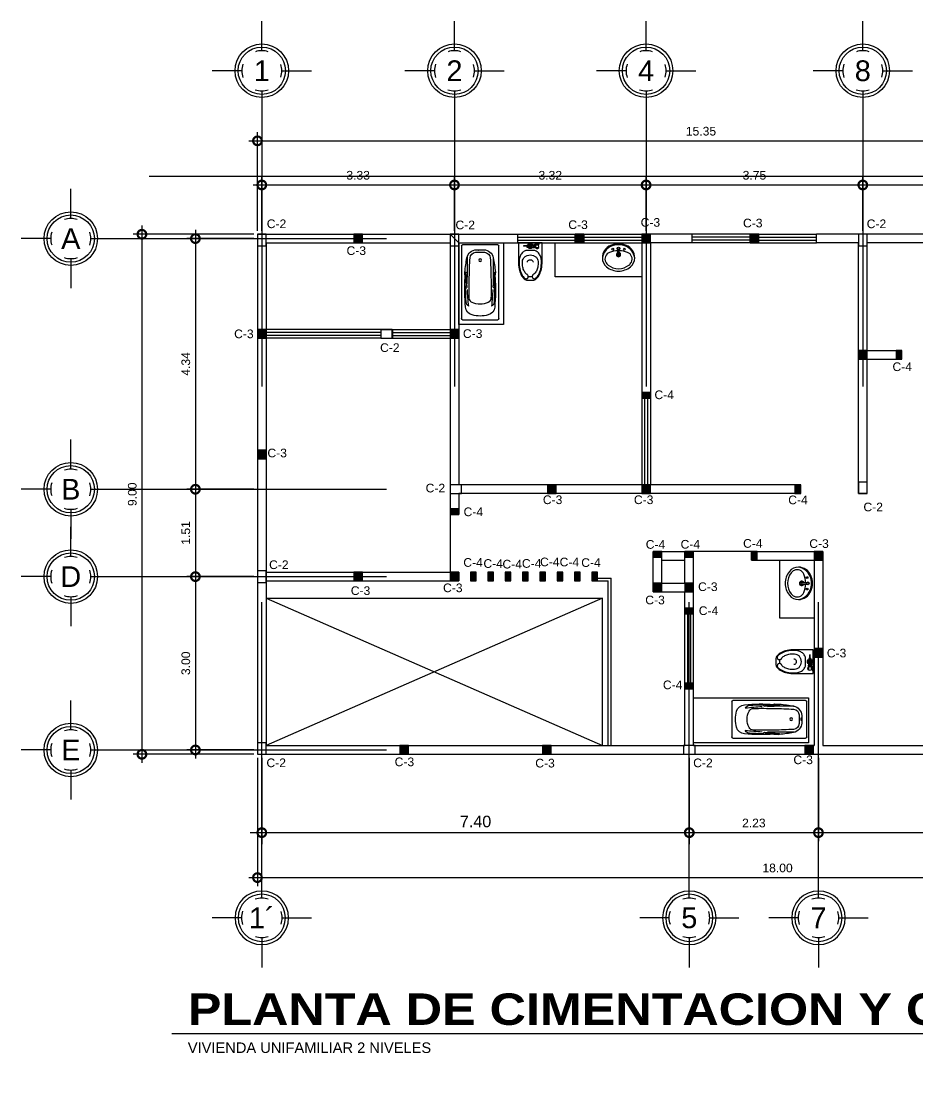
# Model space of a CAD drawing. Header units: inches. Extents: x -370 to 18, y -197 to 199.
# Drawn here: x -290.24 to -274.72, y 17.52 to 35.79 of the extents above; entities that cross this region are included whole.
import ezdxf
from ezdxf.enums import TextEntityAlignment as Align

# ---------------------------------------------------------------- set-up
doc = ezdxf.new("R2010")
doc.units = ezdxf.units.IN
doc.header["$MEASUREMENT"] = 0
doc.header["$PDMODE"] = 34
doc.header["$PDSIZE"] = 0.2
doc.linetypes.add('CENTER2', pattern=[28.575, 19.05, -3.175, 3.175, -3.175])
for name, color, linetype in [('artefactos', 1, 'Continuous'), ('aux2', 194, 'Continuous'), ('MUEBLES', 7, 'Continuous')]:
    doc.layers.add(name, color=color, linetype=linetype)
doc.styles.add('1', font='arial.ttf')
doc.styles.add('2', font='')
doc.styles.get("Standard").update_dxf_attribs({"font": 'arial.ttf'})
doc.styles.get('2').set_extended_font_data('Arial Black')
doc.dimstyles.new('E100', dxfattribs={"dimtxt": 0.15, "dimasz": 0.15, "dimexe": 0.15, "dimexo": 0.0625, "dimgap": 0.09, "dimtad": 1, "dimzin": 0, "dimdsep": 46, "dimtxsty": 'Standard', "dimblk": 'DOTSMALL', "dimcen": 0.09, "dimdle": 0.15, "dimclrd": 1, "dimclre": 1, "dimclrt": 2, "dimazin": 0, "dimtfac": 1, "dimtofl": 0, "dimtmove": 1, "dimatfit": 1, "dimldrblk": 'OPEN90', "dimfxl": 1, "dimtolj": 1, "dimtzin": 0, "dimarcsym": 0})

# ---------------------------------------------------------------- blocks, each defined once
blk = doc.blocks.new('BC-P3')
at = {"color": 1}
for p, q in [((-0.352, 0), (0.352, 0)), ((-0.375, -1.477), (-0.375, -0.023)), ((0.375, -0.023), (0.375, -1.477)), ((-0.26, -0.25), (-0.26, -0.65)), ((0.26, -0.25), (0.26, -0.65)), ((-0.299, -0.646), (-0.304, -0.562)), ((-0.295, -0.615), (-0.289, -0.545)), ((-0.295, -0.615), (-0.29, -0.621)), ((-0.289, -0.545), (-0.288, -0.546)), ((-0.289, -0.622), (-0.278, -0.816)), ((-0.26, -0.847), (-0.285, -0.558)), ((0.26, -0.847), (0.285, -0.558)), ((0.289, -0.622), (0.278, -0.816)), ((0.289, -0.545), (0.288, -0.546)), ((0.295, -0.615), (0.289, -0.545)), ((0.295, -0.615), (0.29, -0.621)), ((0.299, -0.646), (0.304, -0.562)), ((-0.295, -0.835), (-0.28, -0.82)), ((-0.295, -0.885), (-0.295, -0.835)), ((0.295, -0.835), (0.28, -0.82)), ((0.295, -0.885), (0.295, -0.835)), ((-0.295, -0.885), (-0.261, -0.851)), ((0.295, -0.885), (0.261, -0.851)), ((0.352, -1.5), (-0.352, -1.5))]:
    blk.add_line(p, q, dxfattribs=at)
blk.add_lwpolyline([(-0.026, -0.108, 0.338364), (-0.025, -0.109, 0.038384), (-0.018, -0.11, 0.0164), (-0.01, -0.111, 0.011665), (0.002, -0.111, 0.011665), (0.013, -0.111, 0.0164), (0.021, -0.11, 0.038384), (0.029, -0.109, 0.338364), (0.029, -0.108, 0.338364), (0.029, -0.107, 0.038384), (0.021, -0.106, 0.0164), (0.013, -0.105, 0.011665), (0.002, -0.105, 0.011665), (-0.01, -0.105, 0.0164), (-0.018, -0.106, 0.038384), (-0.025, -0.107, 0.338364)], format="xyb", close=True, dxfattribs=at)
blk.add_circle((0, -0.31), 0.0275, dxfattribs=at)
for centre, radius, start, end in [((-0.352, -0.023), 0.023, 90, 180), ((-0.067, -0.301), 0.2, 92.1239, 168.9839), ((-0.082, -0.272), 0.12, 92.5539, 176.467), ((0, -2.1), 1.95, 90, 92.5539), ((0, -2.1), 2, 90, 92.1239), ((0, -2.1), 2, 87.8761, 90), ((0, -2.1), 1.95, 87.4461, 90), ((0.067, -0.301), 0.2, 11.0161, 87.8761), ((0.082, -0.272), 0.12, 3.533, 87.4461), ((0.352, -0.023), 0.023, 0, 90), ((2.677, -0.835), 2.995, 168.9839, 174.4587), ((7.962, -0.768), 8.179, 176.467, 179.1704), ((-7.962, -0.768), 8.179, 0.8296, 3.533), ((-2.677, -0.835), 2.995, 5.5413, 11.0161), ((-0.205, -0.556), 0.1, 174.4587, 183.7832), ((-0.291, -0.622), 0.002, 5, 45.7989), ((-0.289, -0.548), 0.002, 12.2804, 69.2529), ((-0.384, -0.569), 0.1, 4.1251, 12.2804), ((0.384, -0.569), 0.1, 167.7196, 175.8749), ((0.289, -0.548), 0.002, 110.7471, 167.7196), ((0.291, -0.622), 0.002, 134.2011, 175), ((0.205, -0.556), 0.1, 356.2168, 5.5413), ((3.668, -0.903), 3.974, 176.4609, 184.9418), ((-0.389, -0.652), 0.09, 356.4609, 3.7832), ((-0.284, -0.816), 0.006, 315, 3.2505), ((4.742, -0.654), 5.002, 179.9558, 181.4637), ((8.359, -0.88), 8.578, 178.4608, 181.2396), ((-8.359, -0.88), 8.578, 358.7604, 1.5392), ((-4.742, -0.654), 5.002, 358.5363, 0.0442), ((0.284, -0.816), 0.006, 176.7495, 225), ((-3.668, -0.903), 3.974, 355.0582, 3.5391), ((0.389, -0.652), 0.09, 176.2168, 183.5391), ((4.351, -0.851), 4.64, 180.3451, 183.6254), ((-0.266, -0.847), 0.006, 315, 5), ((4.742, -0.654), 5.002, 182.7348, 186.5873), ((-4.742, -0.654), 5.002, 353.4127, 357.2652), ((0.266, -0.847), 0.006, 175, 225), ((-4.351, -0.851), 4.64, 356.3746, 359.6549), ((-0.112, -1.23), 0.18, 184.9418, 254.479), ((-0.18, -1.139), 0.1, 182.9172, 241.9463), ((-0.117, -1.064), 0.1, 181.2396, 243.8791), ((0, -0.825), 0.366, 243.8791, 270), ((0, -0.825), 0.366, 270, 296.1209), ((0.117, -1.064), 0.1, 296.1209, 358.7604), ((0.112, -1.23), 0.18, 285.521, 355.0582), ((0.18, -1.139), 0.1, 298.0537, 357.0828), ((0, -0.825), 0.6, 254.479, 270), ((0, -0.825), 0.6, 270, 285.521), ((-0.352, -1.477), 0.023, 180, 270), ((0.352, -1.477), 0.023, 270, 0)]:
    blk.add_arc(centre, radius, start, end, dxfattribs=at)
blk = doc.blocks.new('lo')
at = {"layer": 'artefactos', "color": 1, "linetype": 'Continuous'}
for p, q in [((0.036, 0.012), (0.124, 0.012)), ((0.036, -0.012), (0.124, -0.012))]:
    blk.add_line(p, q, dxfattribs=at)
at = {"layer": 'artefactos', "color": 1}
blk.add_lwpolyline([(-0.175, -0.206, 0.225897), (-0.02, -0.28, 0.302325), (0.197, -0.136, 0.099436), (0.224, 0, 0.099436), (0.197, 0.136, 0.302325), (-0.02, 0.28, 0.225897), (-0.175, 0.206, 0.172204), (-0.248, 0, 0.172204)], format="xyb", close=True, dxfattribs=at)
blk.add_lwpolyline([(-0.144, 0.181, 0.172204), (-0.208, 0, 0.172204), (-0.144, -0.181)], format="xyb", dxfattribs=at)
at = {"layer": 'artefactos', "color": 1, "linetype": 'Continuous'}
blk.add_circle((0.144, 0), 0.0233, dxfattribs=at)
at = {"layer": 'artefactos', "color": 1}
for centre, radius, start, end in [((-0.054, 0.024), 0.258, 82.5047, 82.5047), ((-0.054, -0.024), 0.258, 277.4953, 277.4953), ((-0.02, 0.08), 0.16, 117.069, 140.9171), ((-0.038, 0.114), 0.121, 20.3585, 117.069), ((-0.346, 0), 0.45, 1.4812, 20.3585), ((-0.02, -0.08), 0.16, 219.0829, 242.931), ((-0.038, -0.114), 0.121, 242.931, 339.6415), ((-0.346, 0), 0.45, 339.6415, 358.5184)]:
    blk.add_arc(centre, radius, start, end, dxfattribs=at)
at = {"layer": 'artefactos', "color": 1, "linetype": 'Continuous'}
blk.add_arc((0.036, 0), 0.0116, 90, 270, dxfattribs=at)
at = {"layer": 'aux2', "color": 1}
for centre, radius in [((0.131, 0.1), 0.015), ((0.144, 0), 0.0175), ((0.131, -0.1), 0.015)]:
    blk.add_circle(centre, radius, dxfattribs=at)
for centre, radius, start, end in [((-0.054, 0.024), 0.258, 22.1793, 82.5047), ((0.037, 0), 0.0375, 18.0708, 341.925), ((0.037, 0), 0.023, 30.3811, 329.6115), ((-0.128, 0), 0.336, 0, 21.2533), ((-0.054, -0.024), 0.258, 277.4953, 337.8207), ((-0.128, 0), 0.336, 338.7467, 0)]:
    blk.add_arc(centre, radius, start, end, dxfattribs=at)
blk = doc.blocks.new('videt')
at = {"layer": 'artefactos', "color": 1}
blk.add_line((0.024, 0.29), (-0.044, 0.29), dxfattribs=at)
for points in [[(0.196, 0.029, 0.049648), (0.183, 0.159, 0.06346), (0.151, 0.256, 0.103485), (0.093, 0.331, 0.178458), (0.04, 0.351), (-0.06, 0.351, 0.178458), (-0.112, 0.331, 0.103485), (-0.17, 0.256, 0.06346), (-0.203, 0.159, 0.049648), (-0.216, 0.029), (-0.216, -0.293), (0.196, -0.293)], [(-0.104, 0.322, 0.103485), (-0.159, 0.251, 0.06346), (-0.191, 0.157, 0.049648), (-0.204, 0.029, 0.075858), (-0.192, -0.046, 0.086069), (-0.162, -0.106, 0.105985), (-0.113, -0.148, 0.126201), (-0.06, -0.162), (0.04, -0.162, 0.126201), (0.093, -0.148, 0.105985), (0.142, -0.106, 0.086069), (0.172, -0.046, 0.075858), (0.184, 0.029, 0.049648), (0.171, 0.157, 0.06346), (0.139, 0.251, 0.103485), (0.085, 0.322, 0.097511), (0.07, 0.328, 0.09808), (0.055, 0.328, 0.098895), (0.041, 0.322, 0.099479), (0.03, 0.311, 0.099479), (0.025, 0.297, 0.098895), (0.025, 0.282, 0.09808), (0.031, 0.268, 0.097511), (0.041, 0.257, -0.102445), (0.087, 0.211, -0.077884), (0.116, 0.146, -0.065096), (0.127, 0.061, -0.024284), (0.125, 0.029, -0.115331), (0.115, -0.013, -0.103946), (0.086, -0.051, -0.091071), (0.043, -0.075, -0.083675), (-0.01, -0.084, -0.083675), (-0.063, -0.075, -0.091071), (-0.105, -0.051, -0.103946), (-0.135, -0.013, -0.115331), (-0.145, 0.029, -0.024284), (-0.146, 0.061, -0.065096), (-0.135, 0.146, -0.077884), (-0.106, 0.211, -0.102445), (-0.061, 0.257, 0.097511), (-0.05, 0.268, 0.09808), (-0.044, 0.282, 0.098895), (-0.044, 0.297, 0.099479), (-0.05, 0.311, 0.099479), (-0.061, 0.322, 0.098895), (-0.075, 0.328, 0.09808), (-0.09, 0.328, 0.097511)]]:
    blk.add_lwpolyline(points, format="xyb", close=True, dxfattribs=at)
blk.add_lwpolyline([(0.04, 0.043, -0.111064), (0.036, 0.026, -0.102841), (0.025, 0.012, -0.093011), (0.01, 0.003, -0.087082), (-0.01, -0.001, -0.087082), (-0.029, 0.003, -0.093011), (-0.045, 0.012, -0.102841), (-0.056, 0.026, -0.111064), (-0.06, 0.043, -0.111064)], format="xyb", dxfattribs=at)
at = {"layer": 'aux2', "color": 1}
for p, q in [((-0.166, -0.293), (-0.166, -0.281)), ((-0.166, -0.293), (-0.091, -0.293)), ((-0.154, -0.215), (-0.154, -0.203)), ((-0.083, -0.215), (-0.154, -0.215)), ((-0.083, -0.259), (-0.154, -0.259)), ((-0.154, -0.277), (-0.154, -0.259)), ((-0.15, -0.206), (-0.15, -0.201)), ((-0.15, -0.276), (-0.15, -0.265)), ((-0.135, -0.209), (-0.147, -0.209)), ((-0.135, -0.262), (-0.147, -0.262)), ((-0.132, -0.206), (-0.132, -0.197)), ((-0.132, -0.274), (-0.132, -0.265)), ((-0.125, -0.206), (-0.125, -0.197)), ((-0.125, -0.274), (-0.125, -0.265)), ((-0.11, -0.209), (-0.122, -0.209)), ((-0.11, -0.262), (-0.122, -0.262)), ((-0.107, -0.206), (-0.107, -0.201)), ((-0.107, -0.276), (-0.107, -0.265)), ((-0.104, -0.215), (-0.104, -0.203)), ((-0.104, -0.277), (-0.104, -0.259)), ((-0.091, -0.293), (-0.091, -0.281)), ((-0.083, -0.212), (-0.07, -0.212)), ((-0.083, -0.262), (-0.083, -0.212)), ((-0.083, -0.237), (-0.07, -0.237)), ((-0.083, -0.262), (-0.07, -0.262)), ((-0.07, -0.262), (-0.07, -0.212)), ((-0.058, -0.215), (-0.07, -0.215)), ((-0.058, -0.259), (-0.07, -0.259)), ((-0.046, -0.212), (-0.058, -0.212)), ((-0.058, -0.262), (-0.058, -0.212)), ((-0.046, -0.262), (-0.058, -0.262)), ((0.047, -0.221), (0.031, -0.221)), ((0.047, -0.252), (0.031, -0.252)), ((0.047, -0.252), (0.047, -0.221)), ((0.05, -0.234), (0.106, -0.234)), ((0.05, -0.24), (0.106, -0.24))]:
    blk.add_line(p, q, dxfattribs=at)
blk.add_lwpolyline([(-0.035, -0.237), (-0.022, -0.259), (0.003, -0.259), (0.015, -0.237), (0.003, -0.215), (-0.022, -0.215)], close=True, dxfattribs=at)
for centre, radius in [((-0.01, -0.237), 0.0437), ((-0.01, -0.236), 0.025), ((-0.01, -0.237), 0.025), ((-0.01, -0.237), 0.00855)]:
    blk.add_circle(centre, radius, dxfattribs=at)
for centre, radius, start, end in [((-0.129, -0.39), 0.116, 71.0754, 108.9246), ((-0.119, -0.237), 0.0406, 147.7952, 212.2048), ((-0.129, -0.25), 0.0531, 61.9275, 118.0725), ((-0.147, -0.206), 0.00312, 180, 270), ((-0.147, -0.265), 0.00312, 90, 180), ((-0.135, -0.206), 0.00312, 270, 0), ((-0.135, -0.265), 0.00312, 0, 90), ((-0.122, -0.206), 0.00312, 180, 270), ((-0.122, -0.265), 0.00312, 90, 180), ((-0.11, -0.206), 0.00312, 270, 0), ((-0.11, -0.265), 0.00312, 0, 90), ((-0.138, -0.237), 0.0406, 327.7958, 32.2042), ((0.05, -0.231), 0.00312, 180, 270), ((0.05, -0.243), 0.00312, 90, 180), ((0.106, -0.237), 0.00312, 270, 90)]:
    blk.add_arc(centre, radius, start, end, dxfattribs=at)
blk = doc.blocks.new('EJE NORTE NUEVO')
at = {"color": 8}
for p, q in [((0, 3.252), (0, 3.764)), ((-0.347, 2.905), (-0.859, 2.905)), ((0.347, 2.905), (0.859, 2.905))]:
    blk.add_line(p, q, dxfattribs=at)
at = {"color": 2, "linetype": 'CENTER2'}
blk.add_line((0, 2.558), (0, -2.558), dxfattribs=at)
at = {"color": 8}
blk.add_circle((0, 2.905), 0.463, dxfattribs=at)
at = {"color": 4}
blk.add_circle((0, 2.905), 0.409, dxfattribs=at)
at = {"color": 8}
for start, end in [(71.4161, 108.5839), (160.6993, 199.2784), (341.7694, 18.2529), (251.0526, 288.9474)]:
    blk.add_arc((0, 2.905), 0.347, start, end, dxfattribs=at)
at = {"color": 4}
blk.add_attdef('A', text='', height=0.358, dxfattribs=at).set_placement((0, 2.905), align=Align.MIDDLE_CENTER)
blk = doc.blocks.new('_DotSmall')
at = {"color": 0, "linetype": 'ByBlock', "const_width": 0.5}
blk.add_lwpolyline([(-0.0625, 0, 1), (0.0625, 0, 1)], format="xyb", close=True, dxfattribs=at)
blk = doc.blocks.new('*D478')
at = {"color": 1, "lineweight": -2, "transparency": 16777216}
for p, q in [((29.459, 9.062), (29.459, 10.003)), ((32.793, 9.062), (32.793, 10.003)), ((29.309, 9.853), (32.943, 9.853))]:
    blk.add_line(p, q, dxfattribs=at)
at = {"layer": 'DEFPOINTS', "color": 0, "transparency": 16777216}
for p in [(32.793, 9.853), (29.459, 9), (32.793, 9)]:
    blk.add_point(p, dxfattribs=at)
at = {"color": 1, "lineweight": -2, "transparency": 16777216, "xscale": 0.3, "yscale": 0.3, "zscale": 0.3, "rotation": 180}
blk.add_blockref('_DotSmall', (29.459, 9.853), dxfattribs=at)
at = {"color": 1, "lineweight": -2, "transparency": 16777216, "xscale": 0.3, "yscale": 0.3, "zscale": 0.3}
blk.add_blockref('_DotSmall', (32.793, 9.853), dxfattribs=at)
at = {"color": 2, "transparency": 16777216, "insert": (31.126, 10.02), "char_height": 0.15, "attachment_point": 5}
blk.add_mtext('\\A1;3.33', dxfattribs=at)
blk = doc.blocks.new('_Open90')
at = {"color": 0, "linetype": 'ByBlock', "lineweight": -2}
for p, q in [((0, 0), (-1, 0)), ((-0.5, 0.5), (0, 0)), ((0, 0), (-0.5, -0.5))]:
    blk.add_line(p, q, dxfattribs=at)
blk = doc.blocks.new('*D479')
at = {"color": 1, "lineweight": -2, "transparency": 16777216}
for p, q in [((32.793, 9.062), (32.793, 10.003)), ((36.109, 9.062), (36.109, 10.003)), ((32.643, 9.853), (36.259, 9.853))]:
    blk.add_line(p, q, dxfattribs=at)
at = {"layer": 'DEFPOINTS', "color": 0, "transparency": 16777216}
for p in [(36.109, 9.853), (32.793, 9), (36.109, 9)]:
    blk.add_point(p, dxfattribs=at)
at = {"color": 1, "lineweight": -2, "transparency": 16777216, "xscale": 0.3, "yscale": 0.3, "zscale": 0.3, "rotation": 180}
blk.add_blockref('_DotSmall', (32.793, 9.853), dxfattribs=at)
at = {"color": 1, "lineweight": -2, "transparency": 16777216, "xscale": 0.3, "yscale": 0.3, "zscale": 0.3}
blk.add_blockref('_DotSmall', (36.109, 9.853), dxfattribs=at)
at = {"color": 2, "transparency": 16777216, "insert": (34.451, 10.02), "char_height": 0.15, "attachment_point": 5}
blk.add_mtext('\\A1;3.32', dxfattribs=at)
blk = doc.blocks.new('*D480')
at = {"color": 1, "lineweight": -2, "transparency": 16777216}
for p, q in [((36.109, 9.062), (36.109, 10.003)), ((39.859, 9.062), (39.859, 10.003)), ((35.959, 9.853), (40.009, 9.853))]:
    blk.add_line(p, q, dxfattribs=at)
at = {"layer": 'DEFPOINTS', "color": 0, "transparency": 16777216}
for p in [(39.859, 9.853), (36.109, 9), (39.859, 9)]:
    blk.add_point(p, dxfattribs=at)
at = {"color": 1, "lineweight": -2, "transparency": 16777216, "xscale": 0.3, "yscale": 0.3, "zscale": 0.3, "rotation": 180}
blk.add_blockref('_DotSmall', (36.109, 9.853), dxfattribs=at)
at = {"color": 1, "lineweight": -2, "transparency": 16777216, "xscale": 0.3, "yscale": 0.3, "zscale": 0.3}
blk.add_blockref('_DotSmall', (39.859, 9.853), dxfattribs=at)
at = {"color": 2, "transparency": 16777216, "insert": (37.984, 10.02), "char_height": 0.15, "attachment_point": 5}
blk.add_mtext('\\A1;3.75', dxfattribs=at)
blk = doc.blocks.new('*D481')
at = {"color": 1, "lineweight": -2, "transparency": 16777216}
for p, q in [((39.859, 9.062), (39.859, 10.003)), ((44.659, 9.062), (44.659, 10.003)), ((39.709, 9.853), (44.809, 9.853))]:
    blk.add_line(p, q, dxfattribs=at)
at = {"layer": 'DEFPOINTS', "color": 0, "transparency": 16777216}
for p in [(44.659, 9.853), (39.859, 9), (44.659, 9)]:
    blk.add_point(p, dxfattribs=at)
at = {"color": 1, "lineweight": -2, "transparency": 16777216, "xscale": 0.3, "yscale": 0.3, "zscale": 0.3, "rotation": 180}
blk.add_blockref('_DotSmall', (39.859, 9.853), dxfattribs=at)
at = {"color": 1, "lineweight": -2, "transparency": 16777216, "xscale": 0.3, "yscale": 0.3, "zscale": 0.3}
blk.add_blockref('_DotSmall', (44.659, 9.853), dxfattribs=at)
at = {"color": 2, "transparency": 16777216, "insert": (42.259, 10.02), "char_height": 0.15, "attachment_point": 5}
blk.add_mtext('\\A1;4.80', dxfattribs=at)
blk = doc.blocks.new('*D482')
at = {"color": 1, "lineweight": -2, "transparency": 16777216}
for p, q in [((29.234, 10.617), (44.884, 10.617)), ((29.384, 9.062), (29.384, 10.767)), ((44.734, 9.062), (44.734, 10.767))]:
    blk.add_line(p, q, dxfattribs=at)
at = {"layer": 'DEFPOINTS', "color": 0, "transparency": 16777216}
for p in [(44.734, 10.617), (29.384, 9), (44.734, 9)]:
    blk.add_point(p, dxfattribs=at)
at = {"color": 1, "lineweight": -2, "transparency": 16777216, "xscale": 0.3, "yscale": 0.3, "zscale": 0.3, "rotation": 180}
blk.add_blockref('_DotSmall', (29.384, 10.617), dxfattribs=at)
at = {"color": 1, "lineweight": -2, "transparency": 16777216, "xscale": 0.3, "yscale": 0.3, "zscale": 0.3}
blk.add_blockref('_DotSmall', (44.734, 10.617), dxfattribs=at)
at = {"color": 2, "transparency": 16777216, "insert": (37.059, 10.783), "char_height": 0.15, "attachment_point": 5}
blk.add_mtext('\\A1;15.35', dxfattribs=at)
blk = doc.blocks.new('*D483')
at = {"color": 1, "lineweight": -2, "transparency": 16777216}
for p, q in [((28.31, 9.075), (28.31, 4.437)), ((29.322, 8.925), (28.16, 8.925)), ((29.322, 4.587), (28.16, 4.587))]:
    blk.add_line(p, q, dxfattribs=at)
at = {"layer": 'DEFPOINTS', "color": 0, "transparency": 16777216}
for p in [(29.384, 8.925), (28.31, 4.587), (29.384, 4.587)]:
    blk.add_point(p, dxfattribs=at)
at = {"color": 1, "lineweight": -2, "transparency": 16777216, "xscale": 0.3, "yscale": 0.3, "zscale": 0.3}
for p, rotation in [((28.31, 8.925), 90), ((28.31, 4.587), 270)]:
    blk.add_blockref('_DotSmall', p, dxfattribs=dict(at, rotation=rotation))
at = {"color": 2, "transparency": 16777216, "insert": (28.144, 6.756), "char_height": 0.15, "attachment_point": 5, "rotation": 90}
blk.add_mtext('\\A1;4.34', dxfattribs=at)
blk = doc.blocks.new('*D484')
at = {"color": 1, "lineweight": -2, "transparency": 16777216}
for p, q in [((29.322, 4.587), (28.16, 4.587)), ((28.31, 4.737), (28.31, 2.925)), ((29.322, 3.075), (28.16, 3.075))]:
    blk.add_line(p, q, dxfattribs=at)
at = {"layer": 'DEFPOINTS', "color": 0, "transparency": 16777216}
for p in [(29.384, 4.587), (28.31, 3.075), (29.384, 3.075)]:
    blk.add_point(p, dxfattribs=at)
at = {"color": 1, "lineweight": -2, "transparency": 16777216, "xscale": 0.3, "yscale": 0.3, "zscale": 0.3}
for p, rotation in [((28.31, 4.587), 90), ((28.31, 3.075), 270)]:
    blk.add_blockref('_DotSmall', p, dxfattribs=dict(at, rotation=rotation))
at = {"color": 2, "transparency": 16777216, "insert": (28.144, 3.831), "char_height": 0.15, "attachment_point": 5, "rotation": 90}
blk.add_mtext('\\A1;1.51', dxfattribs=at)
blk = doc.blocks.new('*D485')
at = {"color": 1, "lineweight": -2, "transparency": 16777216}
for p, q in [((28.31, 3.225), (28.31, -0.075)), ((29.322, 3.075), (28.16, 3.075)), ((29.322, 0.075), (28.16, 0.075))]:
    blk.add_line(p, q, dxfattribs=at)
at = {"layer": 'DEFPOINTS', "color": 0, "transparency": 16777216}
for p in [(29.384, 3.075), (28.31, 0.075), (29.384, 0.075)]:
    blk.add_point(p, dxfattribs=at)
at = {"color": 1, "lineweight": -2, "transparency": 16777216, "xscale": 0.3, "yscale": 0.3, "zscale": 0.3}
for p, rotation in [((28.31, 3.075), 90), ((28.31, 0.075), 270)]:
    blk.add_blockref('_DotSmall', p, dxfattribs=dict(at, rotation=rotation))
at = {"color": 2, "transparency": 16777216, "insert": (28.144, 1.575), "char_height": 0.15, "attachment_point": 5, "rotation": 90}
blk.add_mtext('\\A1;3.00', dxfattribs=at)
blk = doc.blocks.new('*D486')
at = {"color": 1, "lineweight": -2, "transparency": 16777216}
for p, q in [((27.384, 9.15), (27.384, -0.15)), ((29.322, 9), (27.234, 9)), ((29.322, 0), (27.234, 0))]:
    blk.add_line(p, q, dxfattribs=at)
at = {"layer": 'DEFPOINTS', "color": 0, "transparency": 16777216}
for p in [(29.384, 9), (27.384, 0), (29.384, 0)]:
    blk.add_point(p, dxfattribs=at)
at = {"color": 1, "lineweight": -2, "transparency": 16777216, "xscale": 0.3, "yscale": 0.3, "zscale": 0.3}
for p, rotation in [((27.384, 9), 90), ((27.384, 0), 270)]:
    blk.add_blockref('_DotSmall', p, dxfattribs=dict(at, rotation=rotation))
at = {"color": 2, "transparency": 16777216, "insert": (27.218, 4.5), "char_height": 0.15, "attachment_point": 5, "rotation": 90}
blk.add_mtext('\\A1;9.00', dxfattribs=at)
blk = doc.blocks.new('*D142')
at = {"color": 1, "lineweight": -2, "transparency": 16777216}
for p, q in [((-212.554, 105.222), (-212.554, 103.728)), ((-205.157, 105.222), (-205.157, 103.728)), ((-212.754, 103.928), (-204.957, 103.928))]:
    blk.add_line(p, q, dxfattribs=at)
at = {"layer": 'DEFPOINTS', "color": 0, "transparency": 16777216}
for p in [(-212.554, 105.284), (-205.157, 105.284), (-205.157, 103.928)]:
    blk.add_point(p, dxfattribs=at)
at = {"color": 1, "lineweight": -2, "transparency": 16777216, "xscale": 0.3, "yscale": 0.3, "zscale": 0.3, "rotation": 180}
blk.add_blockref('_DotSmall', (-212.554, 103.928), dxfattribs=at)
at = {"color": 1, "lineweight": -2, "transparency": 16777216, "xscale": 0.3, "yscale": 0.3, "zscale": 0.3}
blk.add_blockref('_DotSmall', (-205.157, 103.928), dxfattribs=at)
at = {"color": 2, "transparency": 16777216, "insert": (-208.855, 104.12), "char_height": 0.2, "attachment_point": 5}
blk.add_mtext('\\A1;7.40', dxfattribs=at)
blk = doc.blocks.new('*D492')
at = {"color": 1, "lineweight": -2, "transparency": 16777216}
for p, q in [((36.857, -0.062), (36.857, -1.506)), ((39.092, -0.062), (39.092, -1.506)), ((36.707, -1.356), (39.242, -1.356))]:
    blk.add_line(p, q, dxfattribs=at)
at = {"layer": 'DEFPOINTS', "color": 0, "transparency": 16777216}
for p in [(36.857, 0), (39.092, 0), (39.092, -1.356)]:
    blk.add_point(p, dxfattribs=at)
at = {"color": 1, "lineweight": -2, "transparency": 16777216, "xscale": 0.3, "yscale": 0.3, "zscale": 0.3, "rotation": 180}
blk.add_blockref('_DotSmall', (36.857, -1.356), dxfattribs=at)
at = {"color": 1, "lineweight": -2, "transparency": 16777216, "xscale": 0.3, "yscale": 0.3, "zscale": 0.3}
blk.add_blockref('_DotSmall', (39.092, -1.356), dxfattribs=at)
at = {"color": 2, "transparency": 16777216, "insert": (37.974, -1.19), "char_height": 0.15, "attachment_point": 5}
blk.add_mtext('\\A1;2.23', dxfattribs=at)
blk = doc.blocks.new('*D487')
at = {"color": 1, "lineweight": -2, "transparency": 16777216}
for p, q in [((47.384, 1.888), (47.384, -1.506)), ((39.092, -0.062), (39.092, -1.506)), ((38.942, -1.356), (47.534, -1.356))]:
    blk.add_line(p, q, dxfattribs=at)
at = {"layer": 'DEFPOINTS', "color": 0, "transparency": 16777216}
for p in [(47.384, 1.95), (39.092, 0), (47.384, -1.356)]:
    blk.add_point(p, dxfattribs=at)
at = {"color": 1, "lineweight": -2, "transparency": 16777216, "xscale": 0.3, "yscale": 0.3, "zscale": 0.3, "rotation": 180}
blk.add_blockref('_DotSmall', (39.092, -1.356), dxfattribs=at)
at = {"color": 1, "lineweight": -2, "transparency": 16777216, "xscale": 0.3, "yscale": 0.3, "zscale": 0.3}
blk.add_blockref('_DotSmall', (47.384, -1.356), dxfattribs=at)
at = {"color": 2, "transparency": 16777216, "insert": (43.238, -1.19), "char_height": 0.15, "attachment_point": 5}
blk.add_mtext('\\A1;8.29', dxfattribs=at)
blk = doc.blocks.new('*D488')
at = {"color": 1, "lineweight": -2, "transparency": 16777216}
for p, q in [((29.384, -0.062), (29.384, -2.284)), ((47.384, -0.062), (47.384, -2.284)), ((29.234, -2.134), (47.534, -2.134))]:
    blk.add_line(p, q, dxfattribs=at)
at = {"layer": 'DEFPOINTS', "color": 0, "transparency": 16777216}
for p in [(29.384, 0), (47.384, 0), (47.384, -2.134)]:
    blk.add_point(p, dxfattribs=at)
at = {"color": 1, "lineweight": -2, "transparency": 16777216, "xscale": 0.3, "yscale": 0.3, "zscale": 0.3, "rotation": 180}
blk.add_blockref('_DotSmall', (29.384, -2.134), dxfattribs=at)
at = {"color": 1, "lineweight": -2, "transparency": 16777216, "xscale": 0.3, "yscale": 0.3, "zscale": 0.3}
blk.add_blockref('_DotSmall', (47.384, -2.134), dxfattribs=at)
at = {"color": 2, "transparency": 16777216, "insert": (38.384, -1.968), "char_height": 0.15, "attachment_point": 5}
blk.add_mtext('\\A1;18.00', dxfattribs=at)
blk = doc.blocks.new('*U688')
h = blk.add_hatch(color=1)
h.paths.add_polyline_path([(22.575, 0), (22.615, 0, 0.414214), (22.829, -0.214), (22.829, -0.255, -0.414214)])
h.paths.add_polyline_path([(22.829, 0.255), (22.829, 0.214, 0.414214), (22.615, 0), (22.575, 0, -0.414214)])
h = blk.add_hatch(color=1)
h.paths.add_polyline_path([(22.829, 0.255), (22.829, 0.343, -0.414214), (23.172, 0), (23.084, 0, 0.414214)])
h.paths.add_polyline_path([(23.084, 0), (23.172, 0, -0.414214), (22.829, -0.343), (22.829, -0.255, 0.414214)])
at = {"color": 13}
for p, q in [((22.829, -0.83), (22.829, 0.83)), ((0, 0), (23.659, 0))]:
    blk.add_line(p, q, dxfattribs=at)
at = {"color": 5}
for p, q in [((22.829, 0.611), (22.829, 0.83)), ((0, 0), (0.218, 0)), ((23.441, 0), (23.659, 0)), ((22.829, -0.611), (22.829, -0.83))]:
    blk.add_line(p, q, dxfattribs=at)
at = {"color": 13}
for radius in [0.343, 0.255, 0.214]:
    blk.add_circle((22.829, 0), radius, dxfattribs=at)
at = {"color": 2, "linetype": 'Continuous', "style": '1'}
blk.add_text('ESCALA 1:', height=0.2, dxfattribs=at).set_placement((19.653, -0.311))
at = {"color": 1, "linetype": 'Continuous', "style": '2'}
blk.add_attdef('TITULO', (0.308, 0.162), '', height=0.6, dxfattribs=at)
at = {"color": 2, "linetype": 'Continuous', "style": '1'}
blk.add_attdef('DESCRIPCION', (0.308, -0.373), '', height=0.2, dxfattribs=at)
at = {"color": 2, "style": '1'}
blk.add_attdef('ESCALA', (21.166, -0.311), '', height=0.2, dxfattribs=at)
blk = doc.blocks.new('A$C4C712806')
at = {"color": 8}
for p, q in [((47.264, 10), (27.508, 10)), ((29.384, 9), (29.384, 0)), ((29.384, 9), (33.884, 9)), ((32.868, 8.85), (32.718, 9)), ((33.884, 9), (33.884, 8.85)), ((36.909, 9), (36.034, 9)), ((36.034, 9), (36.034, 6.162)), ((36.909, 8.85), (36.909, 9)), ((37.909, 8.85), (37.909, 9)), ((37.909, 9), (38.059, 9)), ((38.059, 8.85), (38.059, 9)), ((44.734, 9), (39.059, 9)), ((39.059, 8.85), (39.059, 9)), ((29.534, 8.85), (29.534, 0.15)), ((29.534, 8.85), (32.718, 8.85)), ((32.718, 8.85), (32.718, 4.15)), ((32.868, 8.85), (33.884, 8.85)), ((32.868, 8.85), (32.868, 4.662)), ((34.534, 8.266), (34.534, 8.85)), ((36.184, 8.85), (36.184, 6.162)), ((36.909, 8.85), (36.184, 8.85)), ((37.909, 8.85), (38.059, 8.85)), ((39.784, 8.85), (39.059, 8.85)), ((39.784, 4.512), (39.784, 8.85)), ((44.584, 8.85), (39.934, 8.85)), ((39.934, 6.988), (39.934, 8.85)), ((36.034, 8.266), (34.534, 8.266)), ((31.518, 7.35), (31.718, 7.35)), ((31.518, 7.35), (31.518, 7.2)), ((31.718, 7.35), (31.718, 7.2)), ((31.518, 7.2), (31.718, 7.2)), ((39.934, 6.988), (40.534, 6.988)), ((40.534, 6.838), (40.534, 6.988)), ((39.934, 4.512), (39.934, 6.838)), ((39.934, 6.838), (40.534, 6.838)), ((36.184, 6.162), (36.034, 6.162)), ((38.784, 4.662), (32.868, 4.662)), ((38.784, 4.512), (38.784, 4.662)), ((32.868, 4.512), (32.868, 4.15)), ((38.784, 4.512), (32.868, 4.512)), ((39.934, 4.512), (39.784, 4.512)), ((32.718, 4.15), (32.868, 4.15)), ((32.718, 4.15), (32.718, 3.15)), ((36.232, 2.812), (36.232, 3.512)), ((36.382, 3.512), (36.232, 3.512)), ((36.382, 2.962), (36.382, 3.512)), ((36.382, 3.512), (36.782, 3.512)), ((36.782, 2.962), (36.782, 3.512)), ((36.782, 3.512), (36.932, 3.512)), ((36.932, 2.431), (36.932, 3.512)), ((37.932, 3.512), (36.932, 3.512)), ((37.932, 3.362), (37.932, 3.512)), ((37.932, 3.512), (39.167, 3.512)), ((39.167, 3.512), (39.167, 0.15)), ((36.382, 3.362), (36.782, 3.362)), ((37.932, 3.362), (39.017, 3.362)), ((38.417, 3.362), (38.417, 2.362)), ((39.017, 3.362), (39.017, 0.15)), ((29.534, 3.15), (32.868, 3.15)), ((32.868, 3.15), (32.868, 3)), ((29.534, 3), (32.868, 3)), ((35.268, 3.05), (35.504, 3.05)), ((35.268, 3), (35.454, 3)), ((35.454, 0.15), (35.454, 3)), ((35.504, 0.15), (35.504, 3.05)), ((36.382, 2.962), (36.782, 2.962)), ((36.232, 2.812), (36.782, 2.812)), ((36.782, 2.431), (36.782, 2.812)), ((29.534, 2.7), (35.354, 2.7)), ((35.354, 2.7), (29.534, 0.15)), ((29.534, 2.7), (35.354, 0.15)), ((35.354, 0.15), (35.354, 2.7)), ((36.932, 2.431), (36.782, 2.431)), ((38.417, 2.362), (39.017, 2.362)), ((36.782, 0.15), (36.782, 1.231)), ((36.932, 1.231), (36.782, 1.231)), ((36.932, 0.15), (36.932, 1.231)), ((29.384, 0), (48.384, 0)), ((29.534, 0.15), (36.782, 0.15)), ((36.932, 0.15), (39.017, 0.15)), ((39.167, 0.15), (44.584, 0.15))]:
    blk.add_line(p, q, dxfattribs=at)
at = {"color": 1}
for p, q in [((33.884, 9), (34.884, 9)), ((35.034, 9), (36.034, 9)), ((37.909, 9), (36.909, 9)), ((38.059, 9), (39.059, 9)), ((33.884, 8.85), (34.884, 8.85)), ((35.034, 8.85), (36.034, 8.85)), ((37.909, 8.85), (36.909, 8.85)), ((38.059, 8.85), (39.059, 8.85)), ((31.518, 7.35), (29.534, 7.35)), ((31.718, 7.35), (32.718, 7.35)), ((31.518, 7.2), (29.534, 7.2)), ((31.718, 7.2), (32.718, 7.2)), ((36.034, 6.162), (36.034, 4.662)), ((36.184, 6.162), (36.184, 4.662)), ((36.782, 1.231), (36.782, 2.431)), ((36.932, 1.231), (36.932, 2.431))]:
    blk.add_line(p, q, dxfattribs=at)
at = {"color": 2}
for p, q in [((33.884, 8.95), (34.884, 8.95)), ((33.884, 8.9), (34.884, 8.9)), ((35.034, 8.95), (36.034, 8.95)), ((35.034, 8.9), (36.034, 8.9)), ((37.909, 8.95), (36.909, 8.95)), ((37.909, 8.9), (36.909, 8.9)), ((38.059, 8.95), (39.059, 8.95)), ((38.059, 8.9), (39.059, 8.9)), ((31.518, 7.3), (29.534, 7.3)), ((31.518, 7.25), (29.534, 7.25)), ((31.718, 7.3), (32.718, 7.3)), ((31.718, 7.25), (32.718, 7.25)), ((36.084, 6.162), (36.084, 4.662)), ((36.134, 6.162), (36.134, 4.662)), ((36.832, 1.231), (36.832, 2.431)), ((36.882, 1.231), (36.882, 2.431))]:
    blk.add_line(p, q, dxfattribs=at)
at = {"color": 8}
for points in [[(34.884, 9), (35.034, 9), (35.034, 8.85), (34.884, 8.85)], [(32.868, 8.85), (33.642, 8.85), (33.642, 7.44), (32.868, 7.44)], [(33.068, 3), (33.168, 3), (33.168, 3.15), (33.068, 3.15)], [(33.368, 3), (33.468, 3), (33.468, 3.15), (33.368, 3.15)], [(33.668, 3), (33.768, 3), (33.768, 3.15), (33.668, 3.15)], [(33.968, 3), (34.068, 3), (34.068, 3.15), (33.968, 3.15)], [(34.268, 3), (34.368, 3), (34.368, 3.15), (34.268, 3.15)], [(34.568, 3), (34.668, 3), (34.668, 3.15), (34.568, 3.15)], [(34.868, 3), (34.968, 3), (34.968, 3.15), (34.868, 3.15)], [(35.168, 3), (35.268, 3), (35.268, 3.15), (35.168, 3.15)], [(38.92, 0.976), (38.92, 0.201), (36.932, 0.201), (36.932, 0.976)]]:
    blk.add_lwpolyline(points, close=True, dxfattribs=at)
for p, values in [((29.459, 8.925), {'A': '1'}), ((32.793, 8.925), {'A': '2'}), ((36.109, 8.925), {'A': '4'}), ((39.859, 8.925), {'A': '8'})]:
    blk.add_blockref('EJE NORTE NUEVO', p).add_auto_attribs(values)
ref = blk.add_blockref('EJE NORTE NUEVO', (29.058, 8.925), dxfattribs=dict(rotation=90))
ref.add_attrib('A', 'A', dxfattribs={"color": 4, "height": 0.358}).set_placement((26.153, 8.925), align=Align.MIDDLE_CENTER)
ref = blk.add_blockref('EJE NORTE NUEVO', (29.058, 4.587), dxfattribs=dict(rotation=90))
ref.add_attrib('A', 'B', dxfattribs={"color": 4, "height": 0.358}).set_placement((26.153, 4.587), align=Align.MIDDLE_CENTER)
ref = blk.add_blockref('EJE NORTE NUEVO', (29.058, 3.075), dxfattribs=dict(rotation=90))
ref.add_attrib('A', 'D', dxfattribs={"color": 4, "height": 0.358}).set_placement((26.153, 3.075), align=Align.MIDDLE_CENTER)
ref = blk.add_blockref('EJE NORTE NUEVO', (29.459, 0.075), dxfattribs=dict(xscale=-1, rotation=180))
ref.add_attrib('A', '1´', dxfattribs={"color": 4, "height": 0.3581}).set_placement((29.459, -2.83), align=Align.MIDDLE_CENTER)
ref = blk.add_blockref('EJE NORTE NUEVO', (36.857, 0.075), dxfattribs=dict(xscale=-1, rotation=180))
ref.add_attrib('A', '5', dxfattribs={"color": 4, "height": 0.358}).set_placement((36.857, -2.83), align=Align.MIDDLE_CENTER)
ref = blk.add_blockref('EJE NORTE NUEVO', (39.092, 0.075), dxfattribs=dict(xscale=-1, rotation=180))
ref.add_attrib('A', '7', dxfattribs={"color": 4, "height": 0.358}).set_placement((39.092, -2.83), align=Align.MIDDLE_CENTER)
ref = blk.add_blockref('EJE NORTE NUEVO', (29.058, 0.075), dxfattribs=dict(rotation=90))
ref.add_attrib('A', 'E', dxfattribs={"color": 4, "height": 0.358}).set_placement((26.153, 0.075), align=Align.MIDDLE_CENTER)
at = {"layer": 'artefactos', "color": 8, "xscale": -0.8666666666666671, "yscale": 0.8666666666666671, "zscale": 0.8666666666666671}
blk.add_blockref('BC-P3', (33.237, 8.82), dxfattribs=at)
at = {"layer": 'artefactos', "color": 8, "xscale": -0.8666666666666671, "yscale": 0.8666666666666671, "zscale": 0.8666666666666671, "rotation": 270}
blk.add_blockref('BC-P3', (38.89, 0.606), dxfattribs=at)
at = {"layer": 'MUEBLES', "color": 8}
for name, p, rotation in [('videt', (34.095, 8.558), 180), ('lo', (35.632, 8.611), 89.99999999999999), ('videt', (38.707, 1.613), 89.99999999999997)]:
    blk.add_blockref(name, p, dxfattribs=dict(at, rotation=rotation))
blk.add_blockref('lo', (38.764, 2.959), dxfattribs=at)
for base, p1, p2, picture, middle in [((44.734, 10.617), (29.384, 9), (44.734, 9), '*D482', (37.059, 10.783)), ((32.793, 9.853), (29.459, 9), (32.793, 9), '*D478', (31.126, 10.02)), ((36.109, 9.853), (32.793, 9), (36.109, 9), '*D479', (34.451, 10.02)), ((39.859, 9.853), (36.109, 9), (39.859, 9), '*D480', (37.984, 10.02)), ((44.659, 9.853), (39.859, 9), (44.659, 9), '*D481', (42.259, 10.02)), ((47.384, -1.356), (39.092, 0), (47.384, 1.95), '*D487', (43.238, -1.19)), ((47.384, -2.134), (29.384, 0), (47.384, 0), '*D488', (38.384, -1.968)), ((39.0916, -1.3564), (36.8567, 0), (39.0916, 0), '*D492', (37.9741, -1.1897))]:
    dim = blk.add_linear_dim(base=base, p1=p1, p2=p2, dimstyle='E100')
    dim.commit()
    dim.dimension.update_dxf_attribs({"geometry": picture, "text_midpoint": middle})
for base, p1, p2, picture, middle in [((27.384, 0), (29.384, 9), (29.384, 0), '*D486', (27.218, 4.5)), ((28.31, 4.587), (29.384, 8.925), (29.384, 4.587), '*D483', (28.144, 6.756)), ((28.31, 3.075), (29.384, 4.587), (29.384, 3.075), '*D484', (28.144, 3.831)), ((28.31, 0.075), (29.384, 3.075), (29.384, 0.075), '*D485', (28.144, 1.575))]:
    dim = blk.add_linear_dim(base=base, p1=p1, p2=p2, angle=90, dimstyle='E100')
    dim.commit()
    dim.dimension.update_dxf_attribs({"geometry": picture, "text_midpoint": middle})
dim = blk.add_linear_dim(base=(36.857, -1.356), p1=(29.459, 0), p2=(36.857, 0), dimstyle='E100')
dim.commit()
dim.dimension.update_dxf_attribs({"geometry": '*D142', "text_midpoint": (33.158, -1.164), "insert": (242.013, -105.284)})

msp = doc.modelspace()

# ---------------------------------------------------------------- hatches: boundary and pattern name
h = msp.add_hatch(color=3)
h.dxf.hatch_style = 1
h.paths.add_polyline_path([(-284.47989, 31.9521), (-284.32989, 31.9521), (-284.32989, 32.1021), (-284.47989, 32.1021)])
h = msp.add_hatch(color=3)
h.dxf.hatch_style = 1
h.paths.add_polyline_path([(-280.64643, 31.9521), (-280.49643, 31.9521), (-280.49643, 32.1021), (-280.64643, 32.1021)])
h = msp.add_hatch(color=3)
h.dxf.hatch_style = 1
h.paths.add_polyline_path([(-279.49643, 31.9521), (-279.34643, 31.9521), (-279.34643, 32.1021), (-279.49643, 32.1021)])
h = msp.add_hatch(color=3)
h.dxf.hatch_style = 1
h.paths.add_polyline_path([(-277.62143, 31.9521), (-277.47143, 31.9521), (-277.47143, 32.1021), (-277.62143, 32.1021)])
h = msp.add_hatch(color=3)
h.dxf.hatch_style = 1
h.paths.add_polyline_path([(-286.14643, 30.3021), (-285.99643, 30.3021), (-285.99643, 30.4521), (-286.14643, 30.4521)])
h = msp.add_hatch(color=3)
h.dxf.hatch_style = 1
h.paths.add_polyline_path([(-282.81334, 30.3021), (-282.66334, 30.3021), (-282.66334, 30.4521), (-282.81334, 30.4521)])
h = msp.add_hatch(color=3)
h.dxf.hatch_style = 1
h.paths.add_polyline_path([(-275.74643, 29.9405), (-275.59643, 29.9405), (-275.59643, 30.0905), (-275.74643, 30.0905)])
h = msp.add_hatch(color=1)
h.dxf.hatch_style = 1
h.paths.add_polyline_path([(-274.99643, 30.0905), (-275.09643, 30.0905), (-275.09643, 29.9405), (-274.99643, 29.9405)])
h = msp.add_hatch(color=1)
h.dxf.hatch_style = 1
h.paths.add_polyline_path([(-279.49643, 29.3637), (-279.49643, 29.2637), (-279.34643, 29.2637), (-279.34643, 29.3637)])
h = msp.add_hatch(color=3)
h.dxf.hatch_style = 1
h.paths.add_polyline_path([(-286.14643, 28.2146), (-285.99643, 28.2146), (-285.99643, 28.3646), (-286.14643, 28.3646)])
h = msp.add_hatch(color=3)
h.dxf.hatch_style = 1
h.paths.add_polyline_path([(-281.12989, 27.6137), (-280.97989, 27.6137), (-280.97989, 27.7637), (-281.12989, 27.7637)])
h = msp.add_hatch(color=3)
h.dxf.hatch_style = 1
h.paths.add_polyline_path([(-279.49643, 27.6137), (-279.34643, 27.6137), (-279.34643, 27.7637), (-279.49643, 27.7637)])
h = msp.add_hatch(color=1)
h.dxf.hatch_style = 1
h.paths.add_polyline_path([(-276.74643, 27.7637), (-276.84643, 27.7637), (-276.84643, 27.6137), (-276.74643, 27.6137)])
h = msp.add_hatch(color=1)
h.dxf.hatch_style = 1
h.paths.add_polyline_path([(-282.66334, 27.2521), (-282.66334, 27.3521), (-282.81334, 27.3521), (-282.81334, 27.2521)])
h = msp.add_hatch(color=1)
h.dxf.hatch_style = 1
h.paths.add_polyline_path([(-279.29924, 26.6137), (-279.29924, 26.5137), (-279.14924, 26.5137), (-279.14924, 26.6137)])
h = msp.add_hatch(color=1)
h.dxf.hatch_style = 1
h.paths.add_polyline_path([(-278.74924, 26.6137), (-278.74924, 26.5137), (-278.59924, 26.5137), (-278.59924, 26.6137)])
h = msp.add_hatch(color=1)
h.dxf.hatch_style = 1
h.paths.add_polyline_path([(-277.49924, 26.6137), (-277.59924, 26.6137), (-277.59924, 26.4637), (-277.49924, 26.4637)])
h = msp.add_hatch(color=3)
h.dxf.hatch_style = 1
h.paths.add_polyline_path([(-276.51428, 26.4637), (-276.36428, 26.4637), (-276.36428, 26.6137), (-276.51428, 26.6137)])
h = msp.add_hatch(color=3)
h.dxf.hatch_style = 1
h.paths.add_polyline_path([(-284.47989, 26.1021), (-284.32989, 26.1021), (-284.32989, 26.2521), (-284.47989, 26.2521)])
h = msp.add_hatch(color=3)
h.dxf.hatch_style = 1
h.paths.add_polyline_path([(-282.81334, 26.1021), (-282.66334, 26.1021), (-282.66334, 26.2521), (-282.81334, 26.2521)])
h = msp.add_hatch(color=1)
h.dxf.hatch_style = 1
h.paths.add_polyline_path([(-282.46334, 26.1021), (-282.36334, 26.1021), (-282.36334, 26.2521), (-282.46334, 26.2521)])
h = msp.add_hatch(color=1)
h.dxf.hatch_style = 1
h.paths.add_polyline_path([(-282.16334, 26.1021), (-282.06334, 26.1021), (-282.06334, 26.2521), (-282.16334, 26.2521)])
h = msp.add_hatch(color=1)
h.dxf.hatch_style = 1
h.paths.add_polyline_path([(-281.86334, 26.1021), (-281.76334, 26.1021), (-281.76334, 26.2521), (-281.86334, 26.2521)])
h = msp.add_hatch(color=1)
h.dxf.hatch_style = 1
h.paths.add_polyline_path([(-281.56334, 26.1021), (-281.46334, 26.1021), (-281.46334, 26.2521), (-281.56334, 26.2521)])
h = msp.add_hatch(color=1)
h.dxf.hatch_style = 1
h.paths.add_polyline_path([(-281.26334, 26.1021), (-281.16334, 26.1021), (-281.16334, 26.2521), (-281.26334, 26.2521)])
h = msp.add_hatch(color=1)
h.dxf.hatch_style = 1
h.paths.add_polyline_path([(-280.96334, 26.1021), (-280.86334, 26.1021), (-280.86334, 26.2521), (-280.96334, 26.2521)])
h = msp.add_hatch(color=1)
h.dxf.hatch_style = 1
h.paths.add_polyline_path([(-280.66334, 26.1021), (-280.56334, 26.1021), (-280.56334, 26.2521), (-280.66334, 26.2521)])
h = msp.add_hatch(color=1)
h.dxf.hatch_style = 1
h.paths.add_polyline_path([(-280.36334, 26.1021), (-280.26334, 26.1021), (-280.26334, 26.2521), (-280.36334, 26.2521)])
h = msp.add_hatch(color=3)
h.dxf.hatch_style = 1
h.paths.add_polyline_path([(-279.29924, 25.9137), (-279.14924, 25.9137), (-279.14924, 26.0637), (-279.29924, 26.0637)])
h = msp.add_hatch(color=3)
h.dxf.hatch_style = 1
h.paths.add_polyline_path([(-278.74924, 25.9137), (-278.59924, 25.9137), (-278.59924, 26.0637), (-278.74924, 26.0637)])
h = msp.add_hatch(color=1)
h.dxf.hatch_style = 1
h.paths.add_polyline_path([(-278.74924, 25.6329), (-278.74924, 25.5329), (-278.59924, 25.5329), (-278.59924, 25.6329)])
h = msp.add_hatch(color=3)
h.dxf.hatch_style = 1
h.paths.add_polyline_path([(-276.51428, 24.7829), (-276.36428, 24.7829), (-276.36428, 24.9329), (-276.51428, 24.9329)])
h = msp.add_hatch(color=1)
h.dxf.hatch_style = 1
h.paths.add_polyline_path([(-278.74924, 24.3329), (-278.74924, 24.2329), (-278.59924, 24.2329), (-278.59924, 24.3329)])
h = msp.add_hatch(color=3)
h.dxf.hatch_style = 1
h.paths.add_polyline_path([(-283.6807, 23.1021), (-283.5307, 23.1021), (-283.5307, 23.2521), (-283.6807, 23.2521)])
h = msp.add_hatch(color=3)
h.dxf.hatch_style = 1
h.paths.add_polyline_path([(-281.21497, 23.1021), (-281.06497, 23.1021), (-281.06497, 23.2521), (-281.21497, 23.2521)])
h = msp.add_hatch(color=3)
h.dxf.hatch_style = 1
h.paths.add_polyline_path([(-276.67424, 23.1021), (-276.52424, 23.1021), (-276.52424, 23.2521), (-276.67424, 23.2521)])

# ---------------------------------------------------------------- linework, layer by layer
at = {"color": 5}
for points in [[(-286.14643, 31.9021), (-285.99643, 31.9021), (-285.99643, 32.1021), (-286.14643, 32.1021)], [(-284.47989, 31.9521), (-284.32989, 31.9521), (-284.32989, 32.1021), (-284.47989, 32.1021)], [(-282.81334, 31.9021), (-282.66334, 31.9021), (-282.66334, 32.1021), (-282.81334, 32.1021)], [(-280.64643, 31.9521), (-280.49643, 31.9521), (-280.49643, 32.1021), (-280.64643, 32.1021)], [(-279.49643, 31.9521), (-279.34643, 31.9521), (-279.34643, 32.1021), (-279.49643, 32.1021)], [(-277.62143, 31.9521), (-277.47143, 31.9521), (-277.47143, 32.1021), (-277.62143, 32.1021)], [(-275.74643, 31.9021), (-275.59643, 31.9021), (-275.59643, 32.1021), (-275.74643, 32.1021)], [(-286.14643, 30.3021), (-285.99643, 30.3021), (-285.99643, 30.4521), (-286.14643, 30.4521)], [(-283.81334, 30.3021), (-283.81334, 30.4521), (-284.01334, 30.4521), (-284.01334, 30.3021)], [(-282.81334, 30.3021), (-282.66334, 30.3021), (-282.66334, 30.4521), (-282.81334, 30.4521)], [(-275.74643, 29.9405), (-275.59643, 29.9405), (-275.59643, 30.0905), (-275.74643, 30.0905)], [(-274.99643, 30.0905), (-275.09643, 30.0905), (-275.09643, 29.9405), (-274.99643, 29.9405)], [(-279.49643, 29.3637), (-279.49643, 29.2637), (-279.34643, 29.2637), (-279.34643, 29.3637)], [(-286.14643, 28.2146), (-285.99643, 28.2146), (-285.99643, 28.3646), (-286.14643, 28.3646)], [(-275.74643, 27.6137), (-275.59643, 27.6137), (-275.59643, 27.8137), (-275.74643, 27.8137)], [(-282.61334, 27.6137), (-282.61334, 27.7637), (-282.81334, 27.7637), (-282.81334, 27.6137)], [(-281.12989, 27.6137), (-280.97989, 27.6137), (-280.97989, 27.7637), (-281.12989, 27.7637)], [(-279.49643, 27.6137), (-279.34643, 27.6137), (-279.34643, 27.7637), (-279.49643, 27.7637)], [(-276.74643, 27.7637), (-276.84643, 27.7637), (-276.84643, 27.6137), (-276.74643, 27.6137)], [(-282.66334, 27.2521), (-282.66334, 27.3521), (-282.81334, 27.3521), (-282.81334, 27.2521)], [(-279.29924, 26.6137), (-279.29924, 26.5137), (-279.14924, 26.5137), (-279.14924, 26.6137)], [(-278.74924, 26.6137), (-278.74924, 26.5137), (-278.59924, 26.5137), (-278.59924, 26.6137)], [(-277.49924, 26.6137), (-277.59924, 26.6137), (-277.59924, 26.4637), (-277.49924, 26.4637)], [(-276.51428, 26.4637), (-276.36428, 26.4637), (-276.36428, 26.6137), (-276.51428, 26.6137)], [(-286.14643, 26.0771), (-285.99643, 26.0771), (-285.99643, 26.2771), (-286.14643, 26.2771)], [(-284.47989, 26.1021), (-284.32989, 26.1021), (-284.32989, 26.2521), (-284.47989, 26.2521)], [(-282.81334, 26.1021), (-282.66334, 26.1021), (-282.66334, 26.2521), (-282.81334, 26.2521)], [(-282.46334, 26.1021), (-282.36334, 26.1021), (-282.36334, 26.2521), (-282.46334, 26.2521)], [(-282.16334, 26.1021), (-282.06334, 26.1021), (-282.06334, 26.2521), (-282.16334, 26.2521)], [(-281.86334, 26.1021), (-281.76334, 26.1021), (-281.76334, 26.2521), (-281.86334, 26.2521)], [(-281.56334, 26.1021), (-281.46334, 26.1021), (-281.46334, 26.2521), (-281.56334, 26.2521)], [(-281.26334, 26.1021), (-281.16334, 26.1021), (-281.16334, 26.2521), (-281.26334, 26.2521)], [(-280.96334, 26.1021), (-280.86334, 26.1021), (-280.86334, 26.2521), (-280.96334, 26.2521)], [(-280.66334, 26.1021), (-280.56334, 26.1021), (-280.56334, 26.2521), (-280.66334, 26.2521)], [(-280.36334, 26.1021), (-280.26334, 26.1021), (-280.26334, 26.2521), (-280.36334, 26.2521)], [(-279.29924, 25.9137), (-279.14924, 25.9137), (-279.14924, 26.0637), (-279.29924, 26.0637)], [(-278.74924, 25.9137), (-278.59924, 25.9137), (-278.59924, 26.0637), (-278.74924, 26.0637)], [(-278.74924, 25.6329), (-278.74924, 25.5329), (-278.59924, 25.5329), (-278.59924, 25.6329)], [(-276.51428, 24.7829), (-276.36428, 24.7829), (-276.36428, 24.9329), (-276.51428, 24.9329)], [(-278.74924, 24.3329), (-278.74924, 24.2329), (-278.59924, 24.2329), (-278.59924, 24.3329)], [(-286.14643, 23.1021), (-285.99643, 23.1021), (-285.99643, 23.3021), (-286.14643, 23.3021)], [(-283.6807, 23.1021), (-283.5307, 23.1021), (-283.5307, 23.2521), (-283.6807, 23.2521)], [(-281.21497, 23.1021), (-281.06497, 23.1021), (-281.06497, 23.2521), (-281.21497, 23.2521)], [(-278.77424, 23.2521), (-278.77424, 23.1021), (-278.57424, 23.1021), (-278.57424, 23.2521)], [(-276.67424, 23.1021), (-276.52424, 23.1021), (-276.52424, 23.2521), (-276.67424, 23.2521)]]:
    msp.add_lwpolyline(points, close=True, dxfattribs=at)

# ---------------------------------------------------------------- block references
msp.add_blockref('A$C4C712806', (-315.5309, 23.1021))
at = {"xscale": 0.9073029058261515, "yscale": 0.9073029058261515, "zscale": 0.9073029058261515}
msp.add_blockref('*U688', (-287.63175, 18.27204), dxfattribs=at).add_auto_attribs({'TITULO': 'PLANTA DE CIMENTACION Y COLUMNAS NIVEL 2', 'DESCRIPCION': 'VIVIENDA UNIFAMILIAR 2 NIVELES', 'ESCALA': '75'})

# ---------------------------------------------------------------- texts
at = {"color": 2, "char_height": 0.15, "attachment_point": 1}
for s, insert in [('C-2 ', (-285.98609, 32.35857)), ('C-3', (-280.76779, 32.3427)), ('C-3', (-279.51594, 32.38266)), ('C-3', (-277.74475, 32.37122)), ('C-2 ', (-275.60413, 32.35794)), ('C-2 ', (-282.72032, 32.33826)), ('C-3', (-284.60539, 31.89362)), ('C-3', (-286.55078, 30.45345)), ('C-3', (-282.59181, 30.45771)), ('C-2 ', (-284.02538, 30.21505)), ('C-4', (-275.15784, 29.88448)), ('C-4', (-279.27713, 29.39879)), ('C-3', (-285.97447, 28.3914)), ('C-2 ', (-283.23693, 27.78468)), ('C-3', (-281.20827, 27.5824)), ('C-3', (-279.63245, 27.5824)), ('C-4', (-276.96211, 27.57979)), ('C-2 ', (-275.66018, 27.45684)), ('C-4', (-282.58035, 27.37352)), ('C-4', (-279.42762, 26.80916)), ('C-4', (-278.82488, 26.81183)), ('C-4', (-277.74364, 26.82643)), ('C-3', (-276.59765, 26.82361)), ('C-4', (-282.58508, 26.49708)), ('C-4', (-281.25716, 26.50638)), ('C-4', (-280.91815, 26.50466)), ('C-4', (-280.54383, 26.49462)), ('C-2 ', (-285.94619, 26.45802)), ('C-4', (-282.23677, 26.47842)), ('C-4', (-281.90715, 26.46824)), ('C-4', (-281.57074, 26.48012)), ('C-3', (-284.53183, 26.0089)), ('C-3', (-282.93564, 26.05797)), ('C-3', (-278.52204, 26.07746)), ('C-3', (-279.43588, 25.84743)), ('C-4', (-278.51004, 25.66252)), ('C-3', (-276.29431, 24.92928)), ('C-4', (-279.13064, 24.37871)), ('C-2 ', (-285.99156, 23.02962)), ('C-3', (-283.7731, 23.04624)), ('C-3', (-281.33951, 23.02432)), ('C-2 ', (-278.60658, 23.02871)), ('C-3', (-276.87261, 23.08165))]:
    msp.add_mtext(s, dxfattribs=dict(at, insert=insert))

doc.saveas('drawing.dxf')
